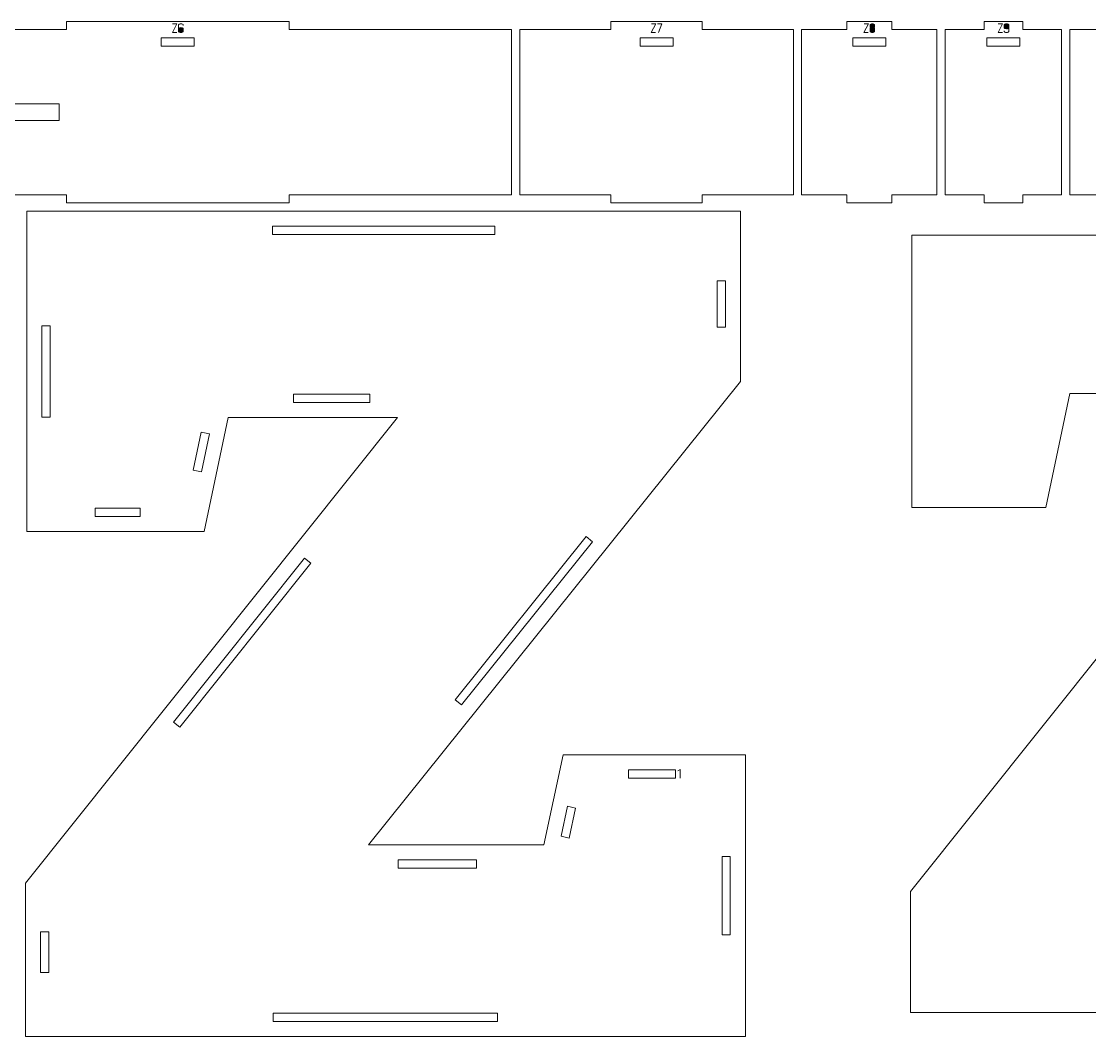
# Model space of a CAD drawing. Header units: centimetres. Extents: x -250 to 250, y -508 to 508.
# Drawn here: x 65.93 to 104.75, y -503.38 to -466.47 of the extents above; entities that cross this region are included whole.
import ezdxf

# ---------------------------------------------------------------- set-up
doc = ezdxf.new("R2010")
doc.units = ezdxf.units.CM
doc.header["$MEASUREMENT"] = 0
doc.layers.add('Capa 1', color=7, linetype='Continuous')

msp = doc.modelspace()

# ---------------------------------------------------------------- hatches: boundary and pattern name
at = {"layer": 'Capa 1', "true_color": 0x3e4095}
h = msp.add_hatch(color=175, dxfattribs=at)
edge = h.paths.add_edge_path()
edge.add_spline(control_points=[(71.41753, -466.8805), (71.41753, -466.8805), (71.58125, -466.56406), (71.58125, -466.56406), (71.58125, -466.56406), (71.42074, -466.56406), (71.42074, -466.56406), (71.42074, -466.56406), (71.58125, -466.56406), (71.58125, -466.56406), (71.58125, -466.56406), (71.41753, -466.8805), (71.41753, -466.8805), (71.41753, -466.8805), (71.57713, -466.8805), (71.57713, -466.8805), (71.57713, -466.8805), (71.41753, -466.8805), (71.41753, -466.8805)], knot_values=[0, 0, 0, 0, 0.16666667, 0.16666667, 0.16666667, 0.33333333, 0.33333333, 0.33333333, 0.5, 0.5, 0.5, 0.66666667, 0.66666667, 0.66666667, 0.83333333, 0.83333333, 0.83333333, 1, 1, 1, 1], degree=3, periodic=1)
h = msp.add_hatch(color=175, dxfattribs=at)
edge = h.paths.add_edge_path()
edge.add_spline(control_points=[(71.72342, -466.8805), (71.69988, -466.8805), (71.68023, -466.87706), (71.66449, -466.87018), (71.64874, -466.8633), (71.64087, -466.85497), (71.64087, -466.84519), (71.64087, -466.84519), (71.64087, -466.73833), (71.64087, -466.73833), (71.64087, -466.73833), (71.64087, -466.59937), (71.64087, -466.59937), (71.64087, -466.58959), (71.64874, -466.58126), (71.66449, -466.57438), (71.68023, -466.5675), (71.69988, -466.56406), (71.72342, -466.56406), (71.74696, -466.56406), (71.76661, -466.5675), (71.78235, -466.57438), (71.7981, -466.58126), (71.80597, -466.58959), (71.80597, -466.59937), (71.80597, -466.59937), (71.80597, -466.62505), (71.80597, -466.62505), (71.80597, -466.62505), (71.80597, -466.59937), (71.80597, -466.59937), (71.80597, -466.58959), (71.7981, -466.58126), (71.78235, -466.57438), (71.76661, -466.5675), (71.74696, -466.56406), (71.72342, -466.56406), (71.69988, -466.56406), (71.68023, -466.5675), (71.66449, -466.57438), (71.64874, -466.58126), (71.64087, -466.58959), (71.64087, -466.59937), (71.64087, -466.59937), (71.64087, -466.73833), (71.64087, -466.73833), (71.64087, -466.72916), (71.65042, -466.72098), (71.66953, -466.7138), (71.68864, -466.70661), (71.7066, -466.70302), (71.72342, -466.70302), (71.74696, -466.70302), (71.76661, -466.70646), (71.78235, -466.71334), (71.7981, -466.72022), (71.80597, -466.72855), (71.80597, -466.73833), (71.80597, -466.73833), (71.80597, -466.84519), (71.80597, -466.84519), (71.80597, -466.85497), (71.7981, -466.8633), (71.78235, -466.87018), (71.76661, -466.87706), (71.74696, -466.8805), (71.72342, -466.8805)], knot_values=[0, 0, 0, 0, 0.04545455, 0.04545455, 0.04545455, 0.09090909, 0.09090909, 0.09090909, 0.13636364, 0.13636364, 0.13636364, 0.18181818, 0.18181818, 0.18181818, 0.22727273, 0.22727273, 0.22727273, 0.27272727, 0.27272727, 0.27272727, 0.31818182, 0.31818182, 0.31818182, 0.36363636, 0.36363636, 0.36363636, 0.40909091, 0.40909091, 0.40909091, 0.45454545, 0.45454545, 0.45454545, 0.5, 0.5, 0.5, 0.54545455, 0.54545455, 0.54545455, 0.59090909, 0.59090909, 0.59090909, 0.63636364, 0.63636364, 0.63636364, 0.68181818, 0.68181818, 0.68181818, 0.72727273, 0.72727273, 0.72727273, 0.77272727, 0.77272727, 0.77272727, 0.81818182, 0.81818182, 0.81818182, 0.86363636, 0.86363636, 0.86363636, 0.90909091, 0.90909091, 0.90909091, 0.95454545, 0.95454545, 0.95454545, 1, 1, 1, 1], degree=3, periodic=1)
h = msp.add_hatch(color=175, dxfattribs=at)
edge = h.paths.add_edge_path()
edge.add_spline(control_points=[(88.81683, -466.8805), (88.81683, -466.8805), (88.98055, -466.56406), (88.98055, -466.56406), (88.98055, -466.56406), (88.82004, -466.56406), (88.82004, -466.56406), (88.82004, -466.56406), (88.98055, -466.56406), (88.98055, -466.56406), (88.98055, -466.56406), (88.81683, -466.8805), (88.81683, -466.8805), (88.81683, -466.8805), (88.97643, -466.8805), (88.97643, -466.8805), (88.97643, -466.8805), (88.81683, -466.8805), (88.81683, -466.8805)], knot_values=[0, 0, 0, 0, 0.16666667, 0.16666667, 0.16666667, 0.33333333, 0.33333333, 0.33333333, 0.5, 0.5, 0.5, 0.66666667, 0.66666667, 0.66666667, 0.83333333, 0.83333333, 0.83333333, 1, 1, 1, 1], degree=3, periodic=1)
h = msp.add_hatch(color=175, dxfattribs=at)
edge = h.paths.add_edge_path()
edge.add_spline(control_points=[(89.07869, -466.8805), (89.07869, -466.8805), (89.19977, -466.56406), (89.19977, -466.56406), (89.19977, -466.56406), (89.04017, -466.56406), (89.04017, -466.56406), (89.04017, -466.56406), (89.19977, -466.56406), (89.19977, -466.56406), (89.19977, -466.56406), (89.07869, -466.8805), (89.07869, -466.8805)], knot_values=[0, 0, 0, 0, 0.25, 0.25, 0.25, 0.5, 0.5, 0.5, 0.75, 0.75, 0.75, 1, 1, 1, 1], degree=3, periodic=1)
h = msp.add_hatch(color=175, dxfattribs=at)
edge = h.paths.add_edge_path()
edge.add_spline(control_points=[(96.54502, -466.8805), (96.54502, -466.8805), (96.70874, -466.56406), (96.70874, -466.56406), (96.70874, -466.56406), (96.54823, -466.56406), (96.54823, -466.56406), (96.54823, -466.56406), (96.70874, -466.56406), (96.70874, -466.56406), (96.70874, -466.56406), (96.54502, -466.8805), (96.54502, -466.8805), (96.54502, -466.8805), (96.70462, -466.8805), (96.70462, -466.8805), (96.70462, -466.8805), (96.54502, -466.8805), (96.54502, -466.8805)], knot_values=[0, 0, 0, 0, 0.16666667, 0.16666667, 0.16666667, 0.33333333, 0.33333333, 0.33333333, 0.5, 0.5, 0.5, 0.66666667, 0.66666667, 0.66666667, 0.83333333, 0.83333333, 0.83333333, 1, 1, 1, 1], degree=3, periodic=1)
h = msp.add_hatch(color=175, dxfattribs=at)
edge = h.paths.add_edge_path()
edge.add_spline(control_points=[(96.76836, -466.67367), (96.76836, -466.68162), (96.77402, -466.6888), (96.78533, -466.69522), (96.79664, -466.70164), (96.8185, -466.70592), (96.85091, -466.70806), (96.88332, -466.70592), (96.90518, -466.70164), (96.91649, -466.69522), (96.9278, -466.6888), (96.93346, -466.68162), (96.93346, -466.67367), (96.93346, -466.67367), (96.93346, -466.59937), (96.93346, -466.59937), (96.93346, -466.58959), (96.92559, -466.58126), (96.90984, -466.57438), (96.8941, -466.5675), (96.87445, -466.56406), (96.85091, -466.56406), (96.82737, -466.56406), (96.80772, -466.5675), (96.79198, -466.57438), (96.77623, -466.58126), (96.76836, -466.58959), (96.76836, -466.59937), (96.76836, -466.59937), (96.76836, -466.67367), (96.76836, -466.67367)], knot_values=[0, 0, 0, 0, 0.1, 0.1, 0.1, 0.2, 0.2, 0.2, 0.3, 0.3, 0.3, 0.4, 0.4, 0.4, 0.5, 0.5, 0.5, 0.6, 0.6, 0.6, 0.7, 0.7, 0.7, 0.8, 0.8, 0.8, 0.9, 0.9, 0.9, 1, 1, 1, 1], degree=3, periodic=1)
h = msp.add_hatch(color=175, dxfattribs=at)
edge = h.paths.add_edge_path()
edge.add_spline(control_points=[(96.85091, -466.8805), (96.82737, -466.8805), (96.80772, -466.87706), (96.79198, -466.87018), (96.77623, -466.8633), (96.76836, -466.85497), (96.76836, -466.84519), (96.76836, -466.84519), (96.76836, -466.742), (96.76836, -466.742), (96.76836, -466.73374), (96.77402, -466.72656), (96.78533, -466.72045), (96.79664, -466.71433), (96.8185, -466.7102), (96.85091, -466.70806), (96.8185, -466.70592), (96.79664, -466.70164), (96.78533, -466.69522), (96.77402, -466.6888), (96.76836, -466.68162), (96.76836, -466.67367), (96.76836, -466.67367), (96.76836, -466.59937), (96.76836, -466.59937), (96.76836, -466.58959), (96.77623, -466.58126), (96.79198, -466.57438), (96.80772, -466.5675), (96.82737, -466.56406), (96.85091, -466.56406), (96.87445, -466.56406), (96.8941, -466.5675), (96.90984, -466.57438), (96.92559, -466.58126), (96.93346, -466.58959), (96.93346, -466.59937), (96.93346, -466.59937), (96.93346, -466.67367), (96.93346, -466.67367), (96.93346, -466.68162), (96.9278, -466.6888), (96.91649, -466.69522), (96.90518, -466.70164), (96.88332, -466.70592), (96.85091, -466.70806), (96.88332, -466.7102), (96.90518, -466.71433), (96.91649, -466.72045), (96.9278, -466.72656), (96.93346, -466.73374), (96.93346, -466.742), (96.93346, -466.742), (96.93346, -466.84519), (96.93346, -466.84519), (96.93346, -466.85497), (96.92559, -466.8633), (96.90984, -466.87018), (96.8941, -466.87706), (96.87445, -466.8805), (96.85091, -466.8805)], knot_values=[0, 0, 0, 0, 0.05, 0.05, 0.05, 0.1, 0.1, 0.1, 0.15, 0.15, 0.15, 0.2, 0.2, 0.2, 0.25, 0.25, 0.25, 0.3, 0.3, 0.3, 0.35, 0.35, 0.35, 0.4, 0.4, 0.4, 0.45, 0.45, 0.45, 0.5, 0.5, 0.5, 0.55, 0.55, 0.55, 0.6, 0.6, 0.6, 0.65, 0.65, 0.65, 0.7, 0.7, 0.7, 0.75, 0.75, 0.75, 0.8, 0.8, 0.8, 0.85, 0.85, 0.85, 0.9, 0.9, 0.9, 0.95, 0.95, 0.95, 1, 1, 1, 1], degree=3, periodic=1)
h = msp.add_hatch(color=175, dxfattribs=at)
edge = h.paths.add_edge_path()
edge.add_spline(control_points=[(101.41987, -466.8805), (101.41987, -466.8805), (101.58359, -466.56406), (101.58359, -466.56406), (101.58359, -466.56406), (101.42308, -466.56406), (101.42308, -466.56406), (101.42308, -466.56406), (101.58359, -466.56406), (101.58359, -466.56406), (101.58359, -466.56406), (101.41987, -466.8805), (101.41987, -466.8805), (101.41987, -466.8805), (101.57947, -466.8805), (101.57947, -466.8805), (101.57947, -466.8805), (101.41987, -466.8805), (101.41987, -466.8805)], knot_values=[0, 0, 0, 0, 0.16666667, 0.16666667, 0.16666667, 0.33333333, 0.33333333, 0.33333333, 0.5, 0.5, 0.5, 0.66666667, 0.66666667, 0.66666667, 0.83333333, 0.83333333, 0.83333333, 1, 1, 1, 1], degree=3, periodic=1)
h = msp.add_hatch(color=175, dxfattribs=at)
edge = h.paths.add_edge_path()
edge.add_spline(control_points=[(101.64321, -466.70669), (101.64321, -466.71647), (101.65108, -466.7248), (101.66683, -466.73168), (101.68257, -466.73856), (101.70222, -466.742), (101.72576, -466.742), (101.749, -466.74261), (101.76856, -466.73978), (101.78446, -466.73352), (101.80036, -466.72725), (101.80831, -466.7183), (101.80831, -466.70669), (101.80831, -466.70669), (101.80831, -466.59937), (101.80831, -466.59937), (101.80831, -466.58959), (101.80044, -466.58126), (101.78469, -466.57438), (101.76895, -466.5675), (101.7493, -466.56406), (101.72576, -466.56406), (101.70222, -466.56406), (101.68257, -466.5675), (101.66683, -466.57438), (101.65108, -466.58126), (101.64321, -466.58959), (101.64321, -466.59937), (101.64321, -466.59937), (101.64321, -466.70669), (101.64321, -466.70669)], knot_values=[0, 0, 0, 0, 0.1, 0.1, 0.1, 0.2, 0.2, 0.2, 0.3, 0.3, 0.3, 0.4, 0.4, 0.4, 0.5, 0.5, 0.5, 0.6, 0.6, 0.6, 0.7, 0.7, 0.7, 0.8, 0.8, 0.8, 0.9, 0.9, 0.9, 1, 1, 1, 1], degree=3, periodic=1)
h = msp.add_hatch(color=175, dxfattribs=at)
edge = h.paths.add_edge_path()
edge.add_spline(control_points=[(101.72576, -466.8805), (101.70222, -466.8805), (101.68257, -466.87706), (101.66683, -466.87018), (101.65108, -466.8633), (101.64321, -466.85497), (101.64321, -466.84519), (101.64321, -466.84519), (101.64321, -466.81996), (101.64321, -466.81996), (101.64321, -466.81996), (101.64321, -466.84519), (101.64321, -466.84519), (101.64321, -466.85497), (101.65108, -466.8633), (101.66683, -466.87018), (101.68257, -466.87706), (101.70222, -466.8805), (101.72576, -466.8805), (101.7493, -466.8805), (101.76895, -466.87706), (101.78469, -466.87018), (101.80044, -466.8633), (101.80831, -466.85497), (101.80831, -466.84519), (101.80831, -466.84519), (101.80831, -466.70669), (101.80831, -466.70669), (101.80831, -466.7183), (101.80036, -466.72725), (101.78446, -466.73352), (101.76856, -466.73978), (101.749, -466.74261), (101.72576, -466.742), (101.70222, -466.742), (101.68257, -466.73856), (101.66683, -466.73168), (101.65108, -466.7248), (101.64321, -466.71647), (101.64321, -466.70669), (101.64321, -466.70669), (101.64321, -466.59937), (101.64321, -466.59937), (101.64321, -466.58959), (101.65108, -466.58126), (101.66683, -466.57438), (101.68257, -466.5675), (101.70222, -466.56406), (101.72576, -466.56406), (101.7493, -466.56406), (101.76895, -466.5675), (101.78469, -466.57438), (101.80044, -466.58126), (101.80831, -466.58959), (101.80831, -466.59937), (101.80831, -466.59937), (101.80831, -466.70669), (101.80831, -466.70669), (101.80831, -466.70669), (101.80831, -466.84519), (101.80831, -466.84519), (101.80831, -466.85497), (101.80044, -466.8633), (101.78469, -466.87018), (101.76895, -466.87706), (101.7493, -466.8805), (101.72576, -466.8805)], knot_values=[0, 0, 0, 0, 0.04545455, 0.04545455, 0.04545455, 0.09090909, 0.09090909, 0.09090909, 0.13636364, 0.13636364, 0.13636364, 0.18181818, 0.18181818, 0.18181818, 0.22727273, 0.22727273, 0.22727273, 0.27272727, 0.27272727, 0.27272727, 0.31818182, 0.31818182, 0.31818182, 0.36363636, 0.36363636, 0.36363636, 0.40909091, 0.40909091, 0.40909091, 0.45454545, 0.45454545, 0.45454545, 0.5, 0.5, 0.5, 0.54545455, 0.54545455, 0.54545455, 0.59090909, 0.59090909, 0.59090909, 0.63636364, 0.63636364, 0.63636364, 0.68181818, 0.68181818, 0.68181818, 0.72727273, 0.72727273, 0.72727273, 0.77272727, 0.77272727, 0.77272727, 0.81818182, 0.81818182, 0.81818182, 0.86363636, 0.86363636, 0.86363636, 0.90909091, 0.90909091, 0.90909091, 0.95454545, 0.95454545, 0.95454545, 1, 1, 1, 1], degree=3, periodic=1)
h = msp.add_hatch(color=175, dxfattribs=at)
edge = h.paths.add_edge_path()
edge.add_spline(control_points=[(71.64087, -466.84519), (71.64087, -466.85497), (71.64874, -466.8633), (71.66449, -466.87018), (71.68023, -466.87706), (71.69988, -466.8805), (71.72342, -466.8805), (71.74696, -466.8805), (71.76661, -466.87706), (71.78235, -466.87018), (71.7981, -466.8633), (71.80597, -466.85497), (71.80597, -466.84519), (71.80597, -466.84519), (71.80597, -466.73833), (71.80597, -466.73833), (71.80597, -466.72855), (71.7981, -466.72022), (71.78235, -466.71334), (71.76661, -466.70646), (71.74696, -466.70302), (71.72342, -466.70302), (71.7066, -466.70302), (71.68864, -466.70661), (71.66953, -466.7138), (71.65042, -466.72098), (71.64087, -466.72916), (71.64087, -466.73833), (71.64087, -466.73833), (71.64087, -466.84519), (71.64087, -466.84519)], knot_values=[0, 0, 0, 0, 0.1, 0.1, 0.1, 0.2, 0.2, 0.2, 0.3, 0.3, 0.3, 0.4, 0.4, 0.4, 0.5, 0.5, 0.5, 0.6, 0.6, 0.6, 0.7, 0.7, 0.7, 0.8, 0.8, 0.8, 0.9, 0.9, 0.9, 1, 1, 1, 1], degree=3, periodic=1)
h = msp.add_hatch(color=175, dxfattribs=at)
edge = h.paths.add_edge_path()
edge.add_spline(control_points=[(96.76836, -466.84519), (96.76836, -466.85497), (96.77623, -466.8633), (96.79198, -466.87018), (96.80772, -466.87706), (96.82737, -466.8805), (96.85091, -466.8805), (96.87445, -466.8805), (96.8941, -466.87706), (96.90984, -466.87018), (96.92559, -466.8633), (96.93346, -466.85497), (96.93346, -466.84519), (96.93346, -466.84519), (96.93346, -466.742), (96.93346, -466.742), (96.93346, -466.73374), (96.9278, -466.72656), (96.91649, -466.72045), (96.90518, -466.71433), (96.88332, -466.7102), (96.85091, -466.70806), (96.8185, -466.7102), (96.79664, -466.71433), (96.78533, -466.72045), (96.77402, -466.72656), (96.76836, -466.73374), (96.76836, -466.742), (96.76836, -466.742), (96.76836, -466.84519), (96.76836, -466.84519)], knot_values=[0, 0, 0, 0, 0.1, 0.1, 0.1, 0.2, 0.2, 0.2, 0.3, 0.3, 0.3, 0.4, 0.4, 0.4, 0.5, 0.5, 0.5, 0.6, 0.6, 0.6, 0.7, 0.7, 0.7, 0.8, 0.8, 0.8, 0.9, 0.9, 0.9, 1, 1, 1, 1], degree=3, periodic=1)
h = msp.add_hatch(color=175, dxfattribs=at)
edge = h.paths.add_edge_path()
edge.add_spline(control_points=[(89.8619, -493.66069), (89.8619, -493.66069), (89.78577, -493.71343), (89.78577, -493.71343), (89.78577, -493.71343), (89.8619, -493.66069), (89.8619, -493.66069), (89.8619, -493.66069), (89.8619, -493.97759), (89.8619, -493.97759), (89.8619, -493.97759), (89.8619, -493.66069), (89.8619, -493.66069)], knot_values=[0, 0, 0, 0, 0.25, 0.25, 0.25, 0.5, 0.5, 0.5, 0.75, 0.75, 0.75, 1, 1, 1, 1], degree=3, periodic=1)

# ---------------------------------------------------------------- linework, layer by layer
at = {"layer": 'Capa 1', "color": 240, "lineweight": 20}
for points, knots in [([(59.48792, -466.77411), (59.48792, -466.77411), (59.48792, -472.77412), (59.48792, -472.77412), (59.48792, -472.77412), (67.57048, -472.77411), (67.57048, -472.77411), (67.57048, -472.77411), (67.57048, -473.07411), (67.57048, -473.07411), (67.57048, -473.07411), (75.65303, -473.07411), (75.65303, -473.07411), (75.65303, -473.07411), (75.65303, -472.77411), (75.65303, -472.77411), (75.65303, -472.77411), (83.73558, -472.77411), (83.73558, -472.77411), (83.73558, -472.77411), (83.73558, -466.7741), (83.73558, -466.7741), (83.73558, -466.7741), (75.65303, -466.77411), (75.65303, -466.77411), (75.65303, -466.77411), (75.65303, -466.4741), (75.65303, -466.4741), (75.65303, -466.4741), (67.57048, -466.47411), (67.57048, -466.47411), (67.57048, -466.47411), (67.57048, -466.77411), (67.57048, -466.77411), (67.57048, -466.77411), (59.48792, -466.77411), (59.48792, -466.77411)], [0, 0, 0, 0, 0.08333333, 0.08333333, 0.08333333, 0.16666667, 0.16666667, 0.16666667, 0.25, 0.25, 0.25, 0.33333333, 0.33333333, 0.33333333, 0.41666667, 0.41666667, 0.41666667, 0.5, 0.5, 0.5, 0.58333333, 0.58333333, 0.58333333, 0.66666667, 0.66666667, 0.66666667, 0.75, 0.75, 0.75, 0.83333333, 0.83333333, 0.83333333, 0.91666667, 0.91666667, 0.91666667, 1, 1, 1, 1]), ([(84.03558, -466.7741), (84.03558, -466.7741), (84.03558, -472.7741), (84.03558, -472.7741), (84.03558, -472.7741), (87.35073, -472.7741), (87.35073, -472.7741), (87.35073, -472.7741), (87.35073, -473.0741), (87.35073, -473.0741), (87.35073, -473.0741), (90.66587, -473.0741), (90.66587, -473.0741), (90.66587, -473.0741), (90.66587, -472.7741), (90.66587, -472.7741), (90.66587, -472.7741), (93.98101, -472.7741), (93.98101, -472.7741), (93.98101, -472.7741), (93.98101, -466.7741), (93.98101, -466.7741), (93.98101, -466.7741), (90.66587, -466.7741), (90.66587, -466.7741), (90.66587, -466.7741), (90.66587, -466.4741), (90.66587, -466.4741), (90.66587, -466.4741), (87.35073, -466.4741), (87.35073, -466.4741), (87.35073, -466.4741), (87.35073, -466.7741), (87.35073, -466.7741), (87.35073, -466.7741), (84.03558, -466.7741), (84.03558, -466.7741)], [0, 0, 0, 0, 0.08333333, 0.08333333, 0.08333333, 0.16666667, 0.16666667, 0.16666667, 0.25, 0.25, 0.25, 0.33333333, 0.33333333, 0.33333333, 0.41666667, 0.41666667, 0.41666667, 0.5, 0.5, 0.5, 0.58333333, 0.58333333, 0.58333333, 0.66666667, 0.66666667, 0.66666667, 0.75, 0.75, 0.75, 0.83333333, 0.83333333, 0.83333333, 0.91666667, 0.91666667, 0.91666667, 1, 1, 1, 1]), ([(94.28101, -466.7741), (94.28101, -466.7741), (94.28101, -472.7741), (94.28101, -472.7741), (94.28101, -472.7741), (95.91983, -472.7741), (95.91983, -472.7741), (95.91983, -472.7741), (95.91983, -473.0741), (95.91983, -473.0741), (95.91983, -473.0741), (97.55865, -473.0741), (97.55865, -473.0741), (97.55865, -473.0741), (97.55865, -472.7741), (97.55865, -472.7741), (97.55865, -472.7741), (99.19747, -472.7741), (99.19747, -472.7741), (99.19747, -472.7741), (99.19747, -466.7741), (99.19747, -466.7741), (99.19747, -466.7741), (97.55865, -466.7741), (97.55865, -466.7741), (97.55865, -466.7741), (97.55865, -466.4741), (97.55865, -466.4741), (97.55865, -466.4741), (95.91983, -466.4741), (95.91983, -466.4741), (95.91983, -466.4741), (95.91983, -466.7741), (95.91983, -466.7741), (95.91983, -466.7741), (94.28101, -466.7741), (94.28101, -466.7741)], [0, 0, 0, 0, 0.08333333, 0.08333333, 0.08333333, 0.16666667, 0.16666667, 0.16666667, 0.25, 0.25, 0.25, 0.33333333, 0.33333333, 0.33333333, 0.41666667, 0.41666667, 0.41666667, 0.5, 0.5, 0.5, 0.58333333, 0.58333333, 0.58333333, 0.66666667, 0.66666667, 0.66666667, 0.75, 0.75, 0.75, 0.83333333, 0.83333333, 0.83333333, 0.91666667, 0.91666667, 0.91666667, 1, 1, 1, 1]), ([(99.49747, -466.7741), (99.49747, -466.7741), (99.49747, -472.7741), (99.49747, -472.7741), (99.49747, -472.7741), (100.90855, -472.7741), (100.90855, -472.7741), (100.90855, -472.7741), (100.90855, -473.0741), (100.90855, -473.0741), (100.90855, -473.0741), (102.31963, -473.0741), (102.31963, -473.0741), (102.31963, -473.0741), (102.31963, -472.7741), (102.31963, -472.7741), (102.31963, -472.7741), (103.73071, -472.7741), (103.73071, -472.7741), (103.73071, -472.7741), (103.73071, -466.7741), (103.73071, -466.7741), (103.73071, -466.7741), (102.31963, -466.7741), (102.31963, -466.7741), (102.31963, -466.7741), (102.31963, -466.4741), (102.31963, -466.4741), (102.31963, -466.4741), (100.90855, -466.4741), (100.90855, -466.4741), (100.90855, -466.4741), (100.90855, -466.7741), (100.90855, -466.7741), (100.90855, -466.7741), (99.49747, -466.7741), (99.49747, -466.7741)], [0, 0, 0, 0, 0.08333333, 0.08333333, 0.08333333, 0.16666667, 0.16666667, 0.16666667, 0.25, 0.25, 0.25, 0.33333333, 0.33333333, 0.33333333, 0.41666667, 0.41666667, 0.41666667, 0.5, 0.5, 0.5, 0.58333333, 0.58333333, 0.58333333, 0.66666667, 0.66666667, 0.66666667, 0.75, 0.75, 0.75, 0.83333333, 0.83333333, 0.83333333, 0.91666667, 0.91666667, 0.91666667, 1, 1, 1, 1]), ([(104.03071, -466.7741), (104.03071, -466.7741), (104.03071, -472.7741), (104.03071, -472.7741), (104.03071, -472.7741), (106.79978, -472.7741), (106.79978, -472.7741), (106.79978, -472.7741), (106.79978, -473.0741), (106.79978, -473.0741), (106.79978, -473.0741), (109.56885, -473.0741), (109.56885, -473.0741), (109.56885, -473.0741), (109.56885, -472.7741), (109.56885, -472.7741), (109.56885, -472.7741), (112.33792, -472.7741), (112.33792, -472.7741), (112.33792, -472.7741), (112.33792, -466.7741), (112.33792, -466.7741), (112.33792, -466.7741), (109.56885, -466.7741), (109.56885, -466.7741), (109.56885, -466.7741), (109.56885, -466.4741), (109.56885, -466.4741), (109.56885, -466.4741), (106.79978, -466.4741), (106.79978, -466.4741), (106.79978, -466.4741), (106.79978, -466.7741), (106.79978, -466.7741), (106.79978, -466.7741), (104.03071, -466.7741), (104.03071, -466.7741)], [0, 0, 0, 0, 0.08333333, 0.08333333, 0.08333333, 0.16666667, 0.16666667, 0.16666667, 0.25, 0.25, 0.25, 0.33333333, 0.33333333, 0.33333333, 0.41666667, 0.41666667, 0.41666667, 0.5, 0.5, 0.5, 0.58333333, 0.58333333, 0.58333333, 0.66666667, 0.66666667, 0.66666667, 0.75, 0.75, 0.75, 0.83333333, 0.83333333, 0.83333333, 0.91666667, 0.91666667, 0.91666667, 1, 1, 1, 1]), ([(71.01175, -467.37401), (71.01175, -467.37401), (72.21175, -467.37401), (72.21175, -467.37401), (72.21175, -467.37401), (72.21175, -467.07401), (72.21175, -467.07401), (72.21175, -467.07401), (71.01175, -467.07402), (71.01175, -467.07402), (71.01175, -467.07402), (71.01175, -467.37401), (71.01175, -467.37401)], [0, 0, 0, 0, 0.25, 0.25, 0.25, 0.5, 0.5, 0.5, 0.75, 0.75, 0.75, 1, 1, 1, 1]), ([(88.4083, -467.374), (88.4083, -467.374), (89.6083, -467.374), (89.6083, -467.374), (89.6083, -467.374), (89.6083, -467.074), (89.6083, -467.074), (89.6083, -467.074), (88.4083, -467.074), (88.4083, -467.074), (88.4083, -467.074), (88.4083, -467.374), (88.4083, -467.374)], [0, 0, 0, 0, 0.25, 0.25, 0.25, 0.5, 0.5, 0.5, 0.75, 0.75, 0.75, 1, 1, 1, 1]), ([(96.13924, -467.374), (96.13924, -467.374), (97.33924, -467.374), (97.33924, -467.374), (97.33924, -467.374), (97.33924, -467.074), (97.33924, -467.074), (97.33924, -467.074), (96.13924, -467.074), (96.13924, -467.074), (96.13924, -467.074), (96.13924, -467.374), (96.13924, -467.374)], [0, 0, 0, 0, 0.25, 0.25, 0.25, 0.5, 0.5, 0.5, 0.75, 0.75, 0.75, 1, 1, 1, 1]), ([(101.01409, -467.374), (101.01409, -467.374), (102.21409, -467.374), (102.21409, -467.374), (102.21409, -467.374), (102.21409, -467.074), (102.21409, -467.074), (102.21409, -467.074), (101.01409, -467.074), (101.01409, -467.074), (101.01409, -467.074), (101.01409, -467.374), (101.01409, -467.374)], [0, 0, 0, 0, 0.25, 0.25, 0.25, 0.5, 0.5, 0.5, 0.75, 0.75, 0.75, 1, 1, 1, 1]), ([(63.29911, -469.47411), (63.29911, -469.47411), (67.29911, -469.47411), (67.29911, -469.47411), (67.29911, -469.47411), (67.29911, -470.07411), (67.29911, -470.07411), (67.29911, -470.07411), (63.29911, -470.07411), (63.29911, -470.07411), (63.29911, -470.07411), (63.29911, -469.47411), (63.29911, -469.47411)], [0, 0, 0, 0, 0.25, 0.25, 0.25, 0.5, 0.5, 0.5, 0.75, 0.75, 0.75, 1, 1, 1, 1])]:
    msp.add_open_spline(points, degree=3, knots=knots, dxfattribs=at)
at = {"layer": 'Capa 1', "color": 114, "lineweight": 9}
for points, knots in [([(71.41753, -466.8805), (71.41753, -466.8805), (71.58125, -466.56406), (71.58125, -466.56406), (71.58125, -466.56406), (71.42074, -466.56406), (71.42074, -466.56406), (71.42074, -466.56406), (71.58125, -466.56406), (71.58125, -466.56406), (71.58125, -466.56406), (71.41753, -466.8805), (71.41753, -466.8805), (71.41753, -466.8805), (71.57713, -466.8805), (71.57713, -466.8805), (71.57713, -466.8805), (71.41753, -466.8805), (71.41753, -466.8805)], [0, 0, 0, 0, 0.16666667, 0.16666667, 0.16666667, 0.33333333, 0.33333333, 0.33333333, 0.5, 0.5, 0.5, 0.66666667, 0.66666667, 0.66666667, 0.83333333, 0.83333333, 0.83333333, 1, 1, 1, 1]), ([(71.72342, -466.8805), (71.69988, -466.8805), (71.68023, -466.87706), (71.66449, -466.87018), (71.64874, -466.8633), (71.64087, -466.85497), (71.64087, -466.84519), (71.64087, -466.84519), (71.64087, -466.73833), (71.64087, -466.73833), (71.64087, -466.73833), (71.64087, -466.59937), (71.64087, -466.59937), (71.64087, -466.58959), (71.64874, -466.58126), (71.66449, -466.57438), (71.68023, -466.5675), (71.69988, -466.56406), (71.72342, -466.56406), (71.74696, -466.56406), (71.76661, -466.5675), (71.78235, -466.57438), (71.7981, -466.58126), (71.80597, -466.58959), (71.80597, -466.59937), (71.80597, -466.59937), (71.80597, -466.62505), (71.80597, -466.62505), (71.80597, -466.62505), (71.80597, -466.59937), (71.80597, -466.59937), (71.80597, -466.58959), (71.7981, -466.58126), (71.78235, -466.57438), (71.76661, -466.5675), (71.74696, -466.56406), (71.72342, -466.56406), (71.69988, -466.56406), (71.68023, -466.5675), (71.66449, -466.57438), (71.64874, -466.58126), (71.64087, -466.58959), (71.64087, -466.59937), (71.64087, -466.59937), (71.64087, -466.73833), (71.64087, -466.73833), (71.64087, -466.72916), (71.65042, -466.72098), (71.66953, -466.7138), (71.68864, -466.70661), (71.7066, -466.70302), (71.72342, -466.70302), (71.74696, -466.70302), (71.76661, -466.70646), (71.78235, -466.71334), (71.7981, -466.72022), (71.80597, -466.72855), (71.80597, -466.73833), (71.80597, -466.73833), (71.80597, -466.84519), (71.80597, -466.84519), (71.80597, -466.85497), (71.7981, -466.8633), (71.78235, -466.87018), (71.76661, -466.87706), (71.74696, -466.8805), (71.72342, -466.8805)], [0, 0, 0, 0, 0.04545455, 0.04545455, 0.04545455, 0.09090909, 0.09090909, 0.09090909, 0.13636364, 0.13636364, 0.13636364, 0.18181818, 0.18181818, 0.18181818, 0.22727273, 0.22727273, 0.22727273, 0.27272727, 0.27272727, 0.27272727, 0.31818182, 0.31818182, 0.31818182, 0.36363636, 0.36363636, 0.36363636, 0.40909091, 0.40909091, 0.40909091, 0.45454545, 0.45454545, 0.45454545, 0.5, 0.5, 0.5, 0.54545455, 0.54545455, 0.54545455, 0.59090909, 0.59090909, 0.59090909, 0.63636364, 0.63636364, 0.63636364, 0.68181818, 0.68181818, 0.68181818, 0.72727273, 0.72727273, 0.72727273, 0.77272727, 0.77272727, 0.77272727, 0.81818182, 0.81818182, 0.81818182, 0.86363636, 0.86363636, 0.86363636, 0.90909091, 0.90909091, 0.90909091, 0.95454545, 0.95454545, 0.95454545, 1, 1, 1, 1]), ([(88.81683, -466.8805), (88.81683, -466.8805), (88.98055, -466.56406), (88.98055, -466.56406), (88.98055, -466.56406), (88.82004, -466.56406), (88.82004, -466.56406), (88.82004, -466.56406), (88.98055, -466.56406), (88.98055, -466.56406), (88.98055, -466.56406), (88.81683, -466.8805), (88.81683, -466.8805), (88.81683, -466.8805), (88.97643, -466.8805), (88.97643, -466.8805), (88.97643, -466.8805), (88.81683, -466.8805), (88.81683, -466.8805)], [0, 0, 0, 0, 0.16666667, 0.16666667, 0.16666667, 0.33333333, 0.33333333, 0.33333333, 0.5, 0.5, 0.5, 0.66666667, 0.66666667, 0.66666667, 0.83333333, 0.83333333, 0.83333333, 1, 1, 1, 1]), ([(89.07869, -466.8805), (89.07869, -466.8805), (89.19977, -466.56406), (89.19977, -466.56406), (89.19977, -466.56406), (89.04017, -466.56406), (89.04017, -466.56406), (89.04017, -466.56406), (89.19977, -466.56406), (89.19977, -466.56406), (89.19977, -466.56406), (89.07869, -466.8805), (89.07869, -466.8805)], [0, 0, 0, 0, 0.25, 0.25, 0.25, 0.5, 0.5, 0.5, 0.75, 0.75, 0.75, 1, 1, 1, 1]), ([(96.54502, -466.8805), (96.54502, -466.8805), (96.70874, -466.56406), (96.70874, -466.56406), (96.70874, -466.56406), (96.54823, -466.56406), (96.54823, -466.56406), (96.54823, -466.56406), (96.70874, -466.56406), (96.70874, -466.56406), (96.70874, -466.56406), (96.54502, -466.8805), (96.54502, -466.8805), (96.54502, -466.8805), (96.70462, -466.8805), (96.70462, -466.8805), (96.70462, -466.8805), (96.54502, -466.8805), (96.54502, -466.8805)], [0, 0, 0, 0, 0.16666667, 0.16666667, 0.16666667, 0.33333333, 0.33333333, 0.33333333, 0.5, 0.5, 0.5, 0.66666667, 0.66666667, 0.66666667, 0.83333333, 0.83333333, 0.83333333, 1, 1, 1, 1]), ([(96.76836, -466.67367), (96.76836, -466.68162), (96.77402, -466.6888), (96.78533, -466.69522), (96.79664, -466.70164), (96.8185, -466.70592), (96.85091, -466.70806), (96.88332, -466.70592), (96.90518, -466.70164), (96.91649, -466.69522), (96.9278, -466.6888), (96.93346, -466.68162), (96.93346, -466.67367), (96.93346, -466.67367), (96.93346, -466.59937), (96.93346, -466.59937), (96.93346, -466.58959), (96.92559, -466.58126), (96.90984, -466.57438), (96.8941, -466.5675), (96.87445, -466.56406), (96.85091, -466.56406), (96.82737, -466.56406), (96.80772, -466.5675), (96.79198, -466.57438), (96.77623, -466.58126), (96.76836, -466.58959), (96.76836, -466.59937), (96.76836, -466.59937), (96.76836, -466.67367), (96.76836, -466.67367)], [0, 0, 0, 0, 0.1, 0.1, 0.1, 0.2, 0.2, 0.2, 0.3, 0.3, 0.3, 0.4, 0.4, 0.4, 0.5, 0.5, 0.5, 0.6, 0.6, 0.6, 0.7, 0.7, 0.7, 0.8, 0.8, 0.8, 0.9, 0.9, 0.9, 1, 1, 1, 1]), ([(96.85091, -466.8805), (96.82737, -466.8805), (96.80772, -466.87706), (96.79198, -466.87018), (96.77623, -466.8633), (96.76836, -466.85497), (96.76836, -466.84519), (96.76836, -466.84519), (96.76836, -466.742), (96.76836, -466.742), (96.76836, -466.73374), (96.77402, -466.72656), (96.78533, -466.72045), (96.79664, -466.71433), (96.8185, -466.7102), (96.85091, -466.70806), (96.8185, -466.70592), (96.79664, -466.70164), (96.78533, -466.69522), (96.77402, -466.6888), (96.76836, -466.68162), (96.76836, -466.67367), (96.76836, -466.67367), (96.76836, -466.59937), (96.76836, -466.59937), (96.76836, -466.58959), (96.77623, -466.58126), (96.79198, -466.57438), (96.80772, -466.5675), (96.82737, -466.56406), (96.85091, -466.56406), (96.87445, -466.56406), (96.8941, -466.5675), (96.90984, -466.57438), (96.92559, -466.58126), (96.93346, -466.58959), (96.93346, -466.59937), (96.93346, -466.59937), (96.93346, -466.67367), (96.93346, -466.67367), (96.93346, -466.68162), (96.9278, -466.6888), (96.91649, -466.69522), (96.90518, -466.70164), (96.88332, -466.70592), (96.85091, -466.70806), (96.88332, -466.7102), (96.90518, -466.71433), (96.91649, -466.72045), (96.9278, -466.72656), (96.93346, -466.73374), (96.93346, -466.742), (96.93346, -466.742), (96.93346, -466.84519), (96.93346, -466.84519), (96.93346, -466.85497), (96.92559, -466.8633), (96.90984, -466.87018), (96.8941, -466.87706), (96.87445, -466.8805), (96.85091, -466.8805)], [0, 0, 0, 0, 0.05, 0.05, 0.05, 0.1, 0.1, 0.1, 0.15, 0.15, 0.15, 0.2, 0.2, 0.2, 0.25, 0.25, 0.25, 0.3, 0.3, 0.3, 0.35, 0.35, 0.35, 0.4, 0.4, 0.4, 0.45, 0.45, 0.45, 0.5, 0.5, 0.5, 0.55, 0.55, 0.55, 0.6, 0.6, 0.6, 0.65, 0.65, 0.65, 0.7, 0.7, 0.7, 0.75, 0.75, 0.75, 0.8, 0.8, 0.8, 0.85, 0.85, 0.85, 0.9, 0.9, 0.9, 0.95, 0.95, 0.95, 1, 1, 1, 1]), ([(101.41987, -466.8805), (101.41987, -466.8805), (101.58359, -466.56406), (101.58359, -466.56406), (101.58359, -466.56406), (101.42308, -466.56406), (101.42308, -466.56406), (101.42308, -466.56406), (101.58359, -466.56406), (101.58359, -466.56406), (101.58359, -466.56406), (101.41987, -466.8805), (101.41987, -466.8805), (101.41987, -466.8805), (101.57947, -466.8805), (101.57947, -466.8805), (101.57947, -466.8805), (101.41987, -466.8805), (101.41987, -466.8805)], [0, 0, 0, 0, 0.16666667, 0.16666667, 0.16666667, 0.33333333, 0.33333333, 0.33333333, 0.5, 0.5, 0.5, 0.66666667, 0.66666667, 0.66666667, 0.83333333, 0.83333333, 0.83333333, 1, 1, 1, 1]), ([(101.64321, -466.70669), (101.64321, -466.71647), (101.65108, -466.7248), (101.66683, -466.73168), (101.68257, -466.73856), (101.70222, -466.742), (101.72576, -466.742), (101.749, -466.74261), (101.76856, -466.73978), (101.78446, -466.73352), (101.80036, -466.72725), (101.80831, -466.7183), (101.80831, -466.70669), (101.80831, -466.70669), (101.80831, -466.59937), (101.80831, -466.59937), (101.80831, -466.58959), (101.80044, -466.58126), (101.78469, -466.57438), (101.76895, -466.5675), (101.7493, -466.56406), (101.72576, -466.56406), (101.70222, -466.56406), (101.68257, -466.5675), (101.66683, -466.57438), (101.65108, -466.58126), (101.64321, -466.58959), (101.64321, -466.59937), (101.64321, -466.59937), (101.64321, -466.70669), (101.64321, -466.70669)], [0, 0, 0, 0, 0.1, 0.1, 0.1, 0.2, 0.2, 0.2, 0.3, 0.3, 0.3, 0.4, 0.4, 0.4, 0.5, 0.5, 0.5, 0.6, 0.6, 0.6, 0.7, 0.7, 0.7, 0.8, 0.8, 0.8, 0.9, 0.9, 0.9, 1, 1, 1, 1]), ([(101.72576, -466.8805), (101.70222, -466.8805), (101.68257, -466.87706), (101.66683, -466.87018), (101.65108, -466.8633), (101.64321, -466.85497), (101.64321, -466.84519), (101.64321, -466.84519), (101.64321, -466.81996), (101.64321, -466.81996), (101.64321, -466.81996), (101.64321, -466.84519), (101.64321, -466.84519), (101.64321, -466.85497), (101.65108, -466.8633), (101.66683, -466.87018), (101.68257, -466.87706), (101.70222, -466.8805), (101.72576, -466.8805), (101.7493, -466.8805), (101.76895, -466.87706), (101.78469, -466.87018), (101.80044, -466.8633), (101.80831, -466.85497), (101.80831, -466.84519), (101.80831, -466.84519), (101.80831, -466.70669), (101.80831, -466.70669), (101.80831, -466.7183), (101.80036, -466.72725), (101.78446, -466.73352), (101.76856, -466.73978), (101.749, -466.74261), (101.72576, -466.742), (101.70222, -466.742), (101.68257, -466.73856), (101.66683, -466.73168), (101.65108, -466.7248), (101.64321, -466.71647), (101.64321, -466.70669), (101.64321, -466.70669), (101.64321, -466.59937), (101.64321, -466.59937), (101.64321, -466.58959), (101.65108, -466.58126), (101.66683, -466.57438), (101.68257, -466.5675), (101.70222, -466.56406), (101.72576, -466.56406), (101.7493, -466.56406), (101.76895, -466.5675), (101.78469, -466.57438), (101.80044, -466.58126), (101.80831, -466.58959), (101.80831, -466.59937), (101.80831, -466.59937), (101.80831, -466.70669), (101.80831, -466.70669), (101.80831, -466.70669), (101.80831, -466.84519), (101.80831, -466.84519), (101.80831, -466.85497), (101.80044, -466.8633), (101.78469, -466.87018), (101.76895, -466.87706), (101.7493, -466.8805), (101.72576, -466.8805)], [0, 0, 0, 0, 0.04545455, 0.04545455, 0.04545455, 0.09090909, 0.09090909, 0.09090909, 0.13636364, 0.13636364, 0.13636364, 0.18181818, 0.18181818, 0.18181818, 0.22727273, 0.22727273, 0.22727273, 0.27272727, 0.27272727, 0.27272727, 0.31818182, 0.31818182, 0.31818182, 0.36363636, 0.36363636, 0.36363636, 0.40909091, 0.40909091, 0.40909091, 0.45454545, 0.45454545, 0.45454545, 0.5, 0.5, 0.5, 0.54545455, 0.54545455, 0.54545455, 0.59090909, 0.59090909, 0.59090909, 0.63636364, 0.63636364, 0.63636364, 0.68181818, 0.68181818, 0.68181818, 0.72727273, 0.72727273, 0.72727273, 0.77272727, 0.77272727, 0.77272727, 0.81818182, 0.81818182, 0.81818182, 0.86363636, 0.86363636, 0.86363636, 0.90909091, 0.90909091, 0.90909091, 0.95454545, 0.95454545, 0.95454545, 1, 1, 1, 1]), ([(71.64087, -466.84519), (71.64087, -466.85497), (71.64874, -466.8633), (71.66449, -466.87018), (71.68023, -466.87706), (71.69988, -466.8805), (71.72342, -466.8805), (71.74696, -466.8805), (71.76661, -466.87706), (71.78235, -466.87018), (71.7981, -466.8633), (71.80597, -466.85497), (71.80597, -466.84519), (71.80597, -466.84519), (71.80597, -466.73833), (71.80597, -466.73833), (71.80597, -466.72855), (71.7981, -466.72022), (71.78235, -466.71334), (71.76661, -466.70646), (71.74696, -466.70302), (71.72342, -466.70302), (71.7066, -466.70302), (71.68864, -466.70661), (71.66953, -466.7138), (71.65042, -466.72098), (71.64087, -466.72916), (71.64087, -466.73833), (71.64087, -466.73833), (71.64087, -466.84519), (71.64087, -466.84519)], [0, 0, 0, 0, 0.1, 0.1, 0.1, 0.2, 0.2, 0.2, 0.3, 0.3, 0.3, 0.4, 0.4, 0.4, 0.5, 0.5, 0.5, 0.6, 0.6, 0.6, 0.7, 0.7, 0.7, 0.8, 0.8, 0.8, 0.9, 0.9, 0.9, 1, 1, 1, 1]), ([(96.76836, -466.84519), (96.76836, -466.85497), (96.77623, -466.8633), (96.79198, -466.87018), (96.80772, -466.87706), (96.82737, -466.8805), (96.85091, -466.8805), (96.87445, -466.8805), (96.8941, -466.87706), (96.90984, -466.87018), (96.92559, -466.8633), (96.93346, -466.85497), (96.93346, -466.84519), (96.93346, -466.84519), (96.93346, -466.742), (96.93346, -466.742), (96.93346, -466.73374), (96.9278, -466.72656), (96.91649, -466.72045), (96.90518, -466.71433), (96.88332, -466.7102), (96.85091, -466.70806), (96.8185, -466.7102), (96.79664, -466.71433), (96.78533, -466.72045), (96.77402, -466.72656), (96.76836, -466.73374), (96.76836, -466.742), (96.76836, -466.742), (96.76836, -466.84519), (96.76836, -466.84519)], [0, 0, 0, 0, 0.1, 0.1, 0.1, 0.2, 0.2, 0.2, 0.3, 0.3, 0.3, 0.4, 0.4, 0.4, 0.5, 0.5, 0.5, 0.6, 0.6, 0.6, 0.7, 0.7, 0.7, 0.8, 0.8, 0.8, 0.9, 0.9, 0.9, 1, 1, 1, 1]), ([(112.69719, -480.00339), (112.69719, -480.00339), (104.02629, -480.00339), (104.02629, -480.00339), (104.02629, -480.00339), (103.1542, -484.14582), (103.1542, -484.14582), (103.1542, -484.14582), (98.28168, -484.14582), (98.28168, -484.14582), (98.28168, -484.14582), (98.28168, -474.24891), (98.28168, -474.24891), (98.28168, -474.24891), (122.48082, -474.24696), (122.48082, -474.24696), (122.48082, -474.24696), (122.48082, -479.26096), (122.48082, -479.26096), (122.48082, -479.26096), (108.01583, -497.27219), (108.01583, -497.27219), (108.01583, -497.27219), (116.90869, -497.27219), (116.90869, -497.27219), (116.90869, -497.27219), (117.60636, -494.00185), (117.60636, -494.00185), (117.60636, -494.00185), (122.65515, -494.00185), (122.65515, -494.00185), (122.65515, -494.00185), (122.65428, -502.50335), (122.65428, -502.50335), (122.65428, -502.50335), (98.23808, -502.50335), (98.23808, -502.50335), (98.23808, -502.50335), (98.23808, -498.1006), (98.23808, -498.1006), (98.23808, -498.1006), (112.69719, -480.00339), (112.69719, -480.00339)], [0, 0, 0, 0, 0.07142857, 0.07142857, 0.07142857, 0.14285714, 0.14285714, 0.14285714, 0.21428571, 0.21428571, 0.21428571, 0.28571429, 0.28571429, 0.28571429, 0.35714286, 0.35714286, 0.35714286, 0.42857143, 0.42857143, 0.42857143, 0.5, 0.5, 0.5, 0.57142857, 0.57142857, 0.57142857, 0.64285714, 0.64285714, 0.64285714, 0.71428571, 0.71428571, 0.71428571, 0.78571429, 0.78571429, 0.78571429, 0.85714286, 0.85714286, 0.85714286, 0.92857143, 0.92857143, 0.92857143, 1, 1, 1, 1]), ([(89.8619, -493.66069), (89.8619, -493.66069), (89.78577, -493.71343), (89.78577, -493.71343), (89.78577, -493.71343), (89.8619, -493.66069), (89.8619, -493.66069), (89.8619, -493.66069), (89.8619, -493.97759), (89.8619, -493.97759), (89.8619, -493.97759), (89.8619, -493.66069), (89.8619, -493.66069)], [0, 0, 0, 0, 0.25, 0.25, 0.25, 0.5, 0.5, 0.5, 0.75, 0.75, 0.75, 1, 1, 1, 1])]:
    msp.add_open_spline(points, degree=3, knots=knots, dxfattribs=at)
at = {"layer": 'Capa 1', "color": 240, "lineweight": 9}
for points, knots in [([(92.23882, -493.12906), (92.23882, -493.12906), (92.23777, -503.37614), (92.23777, -503.37614), (92.23777, -503.37614), (66.07608, -503.37614), (66.07608, -503.37614), (66.07608, -503.37614), (66.07608, -497.79475), (66.07608, -497.79475), (66.07608, -497.79475), (79.59349, -480.87618), (79.59349, -480.87618), (79.59349, -480.87618), (73.44525, -480.87618), (73.44525, -480.87618), (73.44525, -480.87618), (72.57316, -485.01861), (72.57316, -485.01861), (72.57316, -485.01861), (66.11968, -485.01861), (66.11968, -485.01861), (66.11968, -485.01861), (66.11968, -473.37619), (66.11968, -473.37619), (66.11968, -473.37619), (92.0644, -473.3741), (92.0644, -473.3741), (92.0644, -473.3741), (92.0644, -479.56804), (92.0644, -479.56804), (92.0644, -479.56804), (85.30569, -487.98372), (85.30569, -487.98372), (85.30569, -487.98372), (78.54698, -496.3994), (78.54698, -496.3994), (78.54698, -496.3994), (84.91325, -496.3994), (84.91325, -496.3994), (84.91325, -496.3994), (85.61092, -493.12906), (85.61092, -493.12906), (85.61092, -493.12906), (92.23882, -493.12906), (92.23882, -493.12906)], [0, 0, 0, 0, 0.06666667, 0.06666667, 0.06666667, 0.13333333, 0.13333333, 0.13333333, 0.2, 0.2, 0.2, 0.26666667, 0.26666667, 0.26666667, 0.33333333, 0.33333333, 0.33333333, 0.4, 0.4, 0.4, 0.46666667, 0.46666667, 0.46666667, 0.53333333, 0.53333333, 0.53333333, 0.6, 0.6, 0.6, 0.66666667, 0.66666667, 0.66666667, 0.73333333, 0.73333333, 0.73333333, 0.8, 0.8, 0.8, 0.86666667, 0.86666667, 0.86666667, 0.93333333, 0.93333333, 0.93333333, 1, 1, 1, 1]), ([(75.05076, -474.224), (75.05076, -474.224), (83.13332, -474.22335), (83.13332, -474.22335), (83.13332, -474.22335), (83.13329, -473.92335), (83.13329, -473.92335), (83.13329, -473.92335), (75.05074, -473.924), (75.05074, -473.924), (75.05074, -473.924), (75.05076, -474.224), (75.05076, -474.224)], [0, 0, 0, 0, 0.25, 0.25, 0.25, 0.5, 0.5, 0.5, 0.75, 0.75, 0.75, 1, 1, 1, 1]), ([(91.21587, -475.90496), (91.21587, -475.90496), (91.21587, -477.58723), (91.21587, -477.58723), (91.21587, -477.58723), (91.51587, -477.58723), (91.51587, -477.58723), (91.51587, -477.58723), (91.51587, -475.90496), (91.51587, -475.90496), (91.51587, -475.90496), (91.21587, -475.90496), (91.21587, -475.90496)], [0, 0, 0, 0, 0.25, 0.25, 0.25, 0.5, 0.5, 0.5, 0.75, 0.75, 0.75, 1, 1, 1, 1]), ([(66.96821, -480.85494), (66.96821, -480.85494), (66.96821, -477.53979), (66.96821, -477.53979), (66.96821, -477.53979), (66.66821, -477.53979), (66.66821, -477.53979), (66.66821, -477.53979), (66.66821, -480.85494), (66.66821, -480.85494), (66.66821, -480.85494), (66.96821, -480.85494), (66.96821, -480.85494)], [0, 0, 0, 0, 0.25, 0.25, 0.25, 0.5, 0.5, 0.5, 0.75, 0.75, 0.75, 1, 1, 1, 1]), ([(78.58847, -480.02765), (78.58847, -480.02765), (75.8194, -480.02765), (75.8194, -480.02765), (75.8194, -480.02765), (75.8194, -480.32765), (75.8194, -480.32765), (75.8194, -480.32765), (78.58847, -480.32765), (78.58847, -480.32765), (78.58847, -480.32765), (78.58847, -480.02765), (78.58847, -480.02765)], [0, 0, 0, 0, 0.25, 0.25, 0.25, 0.5, 0.5, 0.5, 0.75, 0.75, 0.75, 1, 1, 1, 1]), ([(72.46606, -481.40846), (72.46606, -481.40846), (72.17537, -482.78927), (72.17537, -482.78927), (72.17537, -482.78927), (72.46893, -482.85107), (72.46893, -482.85107), (72.46893, -482.85107), (72.75963, -481.47026), (72.75963, -481.47026), (72.75963, -481.47026), (72.46606, -481.40846), (72.46606, -481.40846)], [0, 0, 0, 0, 0.25, 0.25, 0.25, 0.5, 0.5, 0.5, 0.75, 0.75, 0.75, 1, 1, 1, 1]), ([(70.24585, -484.17008), (70.24585, -484.17008), (68.60703, -484.17008), (68.60703, -484.17008), (68.60703, -484.17008), (68.60703, -484.47008), (68.60703, -484.47008), (68.60703, -484.47008), (70.24585, -484.47008), (70.24585, -484.47008), (70.24585, -484.47008), (70.24585, -484.17008), (70.24585, -484.17008)], [0, 0, 0, 0, 0.25, 0.25, 0.25, 0.5, 0.5, 0.5, 0.75, 0.75, 0.75, 1, 1, 1, 1]), ([(86.45181, -485.20151), (86.45181, -485.20151), (81.68775, -491.13353), (81.68775, -491.13353), (81.68775, -491.13353), (81.92165, -491.32139), (81.92165, -491.32139), (81.92165, -491.32139), (86.68571, -485.38936), (86.68571, -485.38936), (86.68571, -485.38936), (86.45181, -485.20151), (86.45181, -485.20151)], [0, 0, 0, 0, 0.25, 0.25, 0.25, 0.5, 0.5, 0.5, 0.75, 0.75, 0.75, 1, 1, 1, 1]), ([(71.68682, -492.13165), (71.68682, -492.13165), (76.44903, -486.17121), (76.44903, -486.17121), (76.44903, -486.17121), (76.21465, -485.98395), (76.21465, -485.98395), (76.21465, -485.98395), (71.45244, -491.94439), (71.45244, -491.94439), (71.45244, -491.94439), (71.68682, -492.13165), (71.68682, -492.13165)], [0, 0, 0, 0, 0.25, 0.25, 0.25, 0.5, 0.5, 0.5, 0.75, 0.75, 0.75, 1, 1, 1, 1]), ([(87.99508, -493.97759), (87.99508, -493.97759), (89.69264, -493.97759), (89.69264, -493.97759), (89.69264, -493.97759), (89.69264, -493.67759), (89.69264, -493.67759), (89.69264, -493.67759), (87.99508, -493.67759), (87.99508, -493.67759), (87.99508, -493.67759), (87.99508, -493.97759), (87.99508, -493.97759)], [0, 0, 0, 0, 0.25, 0.25, 0.25, 0.5, 0.5, 0.5, 0.75, 0.75, 0.75, 1, 1, 1, 1]), ([(85.83241, -496.15782), (85.83241, -496.15782), (86.06496, -495.0677), (86.06496, -495.0677), (86.06496, -495.0677), (85.77157, -495.00511), (85.77157, -495.00511), (85.77157, -495.00511), (85.53901, -496.09523), (85.53901, -496.09523), (85.53901, -496.09523), (85.83241, -496.15782), (85.83241, -496.15782)], [0, 0, 0, 0, 0.25, 0.25, 0.25, 0.5, 0.5, 0.5, 0.75, 0.75, 0.75, 1, 1, 1, 1]), ([(91.38991, -496.8276), (91.38991, -496.8276), (91.38962, -499.6776), (91.38962, -499.6776), (91.38962, -499.6776), (91.68962, -499.67763), (91.68962, -499.67763), (91.68962, -499.67763), (91.68991, -496.82763), (91.68991, -496.82763), (91.68991, -496.82763), (91.38991, -496.8276), (91.38991, -496.8276)], [0, 0, 0, 0, 0.25, 0.25, 0.25, 0.5, 0.5, 0.5, 0.75, 0.75, 0.75, 1, 1, 1, 1]), ([(79.6203, -497.24793), (79.6203, -497.24793), (82.46337, -497.24793), (82.46337, -497.24793), (82.46337, -497.24793), (82.46337, -496.94793), (82.46337, -496.94793), (82.46337, -496.94793), (79.6203, -496.94793), (79.6203, -496.94793), (79.6203, -496.94793), (79.6203, -497.24793), (79.6203, -497.24793)], [0, 0, 0, 0, 0.25, 0.25, 0.25, 0.5, 0.5, 0.5, 0.75, 0.75, 0.75, 1, 1, 1, 1]), ([(66.92461, -501.04911), (66.92461, -501.04911), (66.92461, -499.5706), (66.92461, -499.5706), (66.92461, -499.5706), (66.62461, -499.5706), (66.62461, -499.5706), (66.62461, -499.5706), (66.62461, -501.04911), (66.62461, -501.04911), (66.62461, -501.04911), (66.92461, -501.04911), (66.92461, -501.04911)], [0, 0, 0, 0, 0.25, 0.25, 0.25, 0.5, 0.5, 0.5, 0.75, 0.75, 0.75, 1, 1, 1, 1]), ([(83.23442, -502.52761), (83.23442, -502.52761), (75.07952, -502.52761), (75.07952, -502.52761), (75.07952, -502.52761), (75.07952, -502.82761), (75.07952, -502.82761), (75.07952, -502.82761), (83.23442, -502.82761), (83.23442, -502.82761), (83.23442, -502.82761), (83.23442, -502.52761), (83.23442, -502.52761)], [0, 0, 0, 0, 0.25, 0.25, 0.25, 0.5, 0.5, 0.5, 0.75, 0.75, 0.75, 1, 1, 1, 1])]:
    msp.add_open_spline(points, degree=3, knots=knots, dxfattribs=at)

doc.saveas('drawing.dxf')
